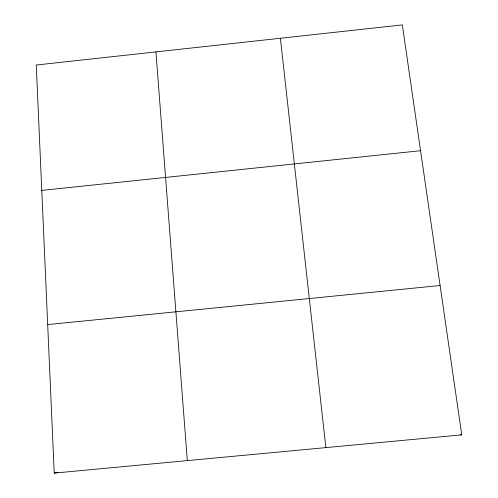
<?xml version="1.0" encoding="UTF-8"?>
<svg xmlns="http://www.w3.org/2000/svg" width="498" height="498" viewBox="0 0 498 498"><rect width="100%" height="100%" fill="white"/><g stroke="black" fill="none" stroke-linecap="round" stroke-linejoin="round"><path stroke-width="0.75" d="M54.232 473.1L461.746 434.86L402.328 24.9L36.254 65.02L54.232 473.1L58.048 472.334M41.776 190.392L420.561 150.713M47.69 324.584L440.101 285.516M460.245 434.791L461.746 434.86M280.393 38.265L325.86 447.615M155.93 51.904L187.316 460.613"/></g></svg>
